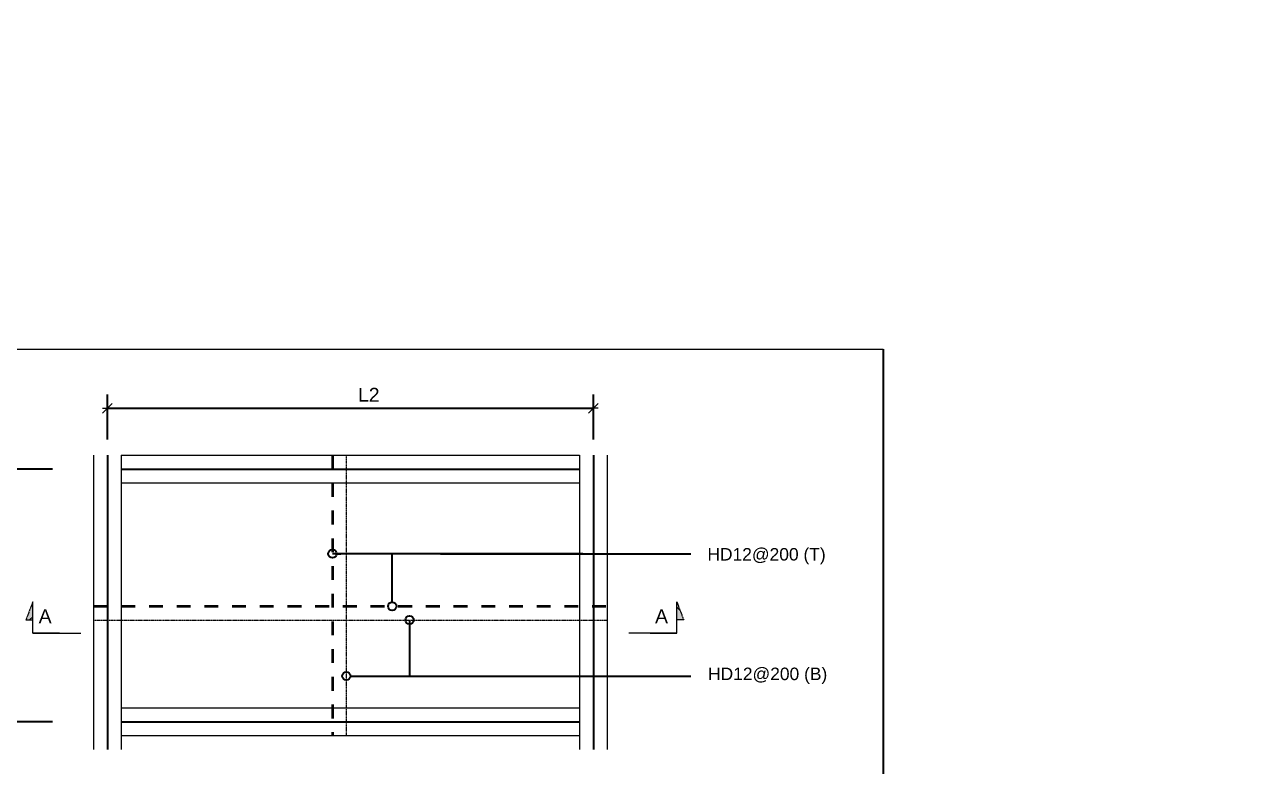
# Model space of a CAD drawing. Extents: x -1041800 to 1211622, y -13029 to 106851.
# Drawn here: x 134282 to 138681, y 21857 to 24537 of the extents above; entities that cross this region are included whole.
import ezdxf
from ezdxf import colors
from ezdxf.entities.mleader import LeaderData, LeaderLine
from ezdxf.math import Vec2, Vec3

# ---------------------------------------------------------------- set-up
doc = ezdxf.new("R2010")
doc.units = 0
doc.header["$MEASUREMENT"] = 0
for name, pattern in [('HIDDEN', [0.375, 0.25, -0.125]), ('IMPORT-DASHED0', [100, 50, -50]), ('IMPORT-HIDDEN _13_', [3.375, 2.25, -1.125]), ('IMPORT-HIDDEN _4_', [3.75, 2.5, -1.25])]:
    doc.linetypes.add(name, pattern=pattern)
doc.layers.get('0').update_dxf_attribs({"lineweight": 5})
for name, color, linetype, lineweight in [('A-DETL', 3, 'Continuous', 18), ('G-ANNO-TEXT', 231, 'Continuous', 15), ('new block_dwg _2_', 8, 'Continuous', 18)]:
    doc.layers.add(name, color=color, linetype=linetype, lineweight=lineweight)
doc.layers.add('Dimension', color=14, linetype='Continuous')
doc.styles.add('Arial', font='arial.ttf', dxfattribs={"height": 1.6})
doc.styles.add('Arial_1', font='arial.ttf', dxfattribs={"height": 45})
doc.styles.get("Standard").update_dxf_attribs({"font": 'arial.ttf'})
pattern_1 = [(45, (478817.12, -874312.665), (-30.9359217, 30.9359217), [])]

# ---------------------------------------------------------------- blocks, each defined once
blk = doc.blocks.new('new block_dwg__DotBlank-454703-SLAB DETAIL')
at = {"layer": 'new block_dwg _2_', "color": 250, "lineweight": 25}
blk.add_line((-0.5, 0), (-1, 0), dxfattribs=at)
blk.add_circle((0, 0), 0.5, dxfattribs=at)
blk = doc.blocks.new('new block_dwg_TICKS-454702-SLAB DETAIL')
at = {"layer": 'new block_dwg _2_', "color": 7}
for p, q in [((1, 1), (-1, -1)), ((1, 0), (-1, 0)), ((0, 1), (0, -1))]:
    blk.add_line(p, q, dxfattribs=at)
blk = doc.blocks.new('new block_dwg_CAT CHI TIET 2-454704-SLAB DETAIL')
at = {"layer": 'new block_dwg _2_', "linetype": 'IMPORT-HIDDEN _4_'}
blk.add_hatch(color=7, dxfattribs=at).paths.add_polyline_path([(-277.7, 77.8), (-247, 157.9), (-247, 77.8)], flags=0)
at = {"layer": 'new block_dwg _2_'}
h = blk.add_hatch(dxfattribs=at)
h.set_pattern_fill('FP_1', style=0, pattern_type=2)
h.set_pattern_definition(pattern_1)
h.paths.add_polyline_path([(-277.7, 77.8), (-247, 157.9), (-247, 77.8)], flags=0)
h = blk.add_hatch(dxfattribs=at)
h.set_pattern_fill('FP_1', style=0, pattern_type=2)
h.set_pattern_definition(pattern_1)
h.paths.add_polyline_path([(-277.7, 77.8), (-247, 157.9), (-247, 77.8)], flags=0)
at = {"layer": 'new block_dwg _2_', "color": 7}
blk.add_line((-247, 19.8), (-129.5, 19.8), dxfattribs=at)
at = {"layer": 'new block_dwg _2_', "color": 7, "linetype": 'IMPORT-HIDDEN _4_'}
blk.add_line((-129.5, 19.8), (-35, 19.8), dxfattribs=at)
at = {"layer": 'new block_dwg _2_', "color": 7, "linetype": 'IMPORT-HIDDEN _4_', "flags": 128}
blk.add_lwpolyline([(-247, 157.9), (-277.7, 77.8), (-247, 77.8)], dxfattribs=at)
at = {"layer": 'new block_dwg _2_', "color": 7, "flags": 128}
blk.add_lwpolyline([(-129.5, 19.8), (-247, 19.8), (-247, 157.9)], dxfattribs=at)
blk = doc.blocks.new('new block_dwg_CAT CHI TIET 2-454705-SLAB DETAIL')
at = {"layer": 'new block_dwg _2_', "linetype": 'IMPORT-HIDDEN _4_'}
blk.add_hatch(color=7, dxfattribs=at).paths.add_polyline_path([(-277.7, 77.8), (-247, 77.8), (-247, 157.9)], flags=0)
at = {"layer": 'new block_dwg _2_'}
h = blk.add_hatch(dxfattribs=at)
h.set_pattern_fill('FP_1', style=0, pattern_type=2)
h.set_pattern_definition(pattern_1)
h.paths.add_polyline_path([(-277.7, 77.8), (-247, 77.8), (-247, 157.9)], flags=0)
h = blk.add_hatch(dxfattribs=at)
h.set_pattern_fill('FP_1', style=0, pattern_type=2)
h.set_pattern_definition(pattern_1)
h.paths.add_polyline_path([(-277.7, 77.8), (-247, 77.8), (-247, 157.9)], flags=0)
at = {"layer": 'new block_dwg _2_', "color": 7}
blk.add_line((-247, 19.8), (-129.5, 19.8), dxfattribs=at)
at = {"layer": 'new block_dwg _2_', "color": 7, "linetype": 'IMPORT-HIDDEN _4_'}
blk.add_line((-129.5, 19.8), (-35, 19.8), dxfattribs=at)
at = {"layer": 'new block_dwg _2_', "color": 7, "linetype": 'IMPORT-HIDDEN _4_', "flags": 128}
blk.add_lwpolyline([(-247, 157.9), (-277.7, 77.8), (-247, 77.8)], dxfattribs=at)
at = {"layer": 'new block_dwg _2_', "color": 7, "flags": 128}
blk.add_lwpolyline([(-129.5, 19.8), (-247, 19.8), (-247, 157.9)], dxfattribs=at)

msp = doc.modelspace()

# ---------------------------------------------------------------- linework, layer by layer
msp.add_line((132988.2, 23363.8), (137383.5, 23363.8))
at = {"lineweight": 25}
msp.add_line((137383.5, 23363.8), (137383.5, 15040.8), dxfattribs=at)
at = {"layer": 'A-DETL', "linetype": 'IMPORT-HIDDEN _13_'}
for p, q in [((134532.3, 22981), (134532.3, 21918.8)), ((134632.3, 22981), (136286.7, 22981)), ((134632.3, 22981), (134632.3, 21918.8)), ((136286.7, 22981), (136286.7, 21918.8)), ((136386.7, 22981), (136386.7, 21918.8)), ((134632.3, 22881), (136286.7, 22881)), ((134632.3, 22068.8), (136286.7, 22068.8)), ((134632.3, 21968.8), (136286.7, 21968.8))]:
    msp.add_line(p, q, dxfattribs=at)
at = {"layer": 'A-DETL', "linetype": 'IMPORT-DASHED0', "lineweight": 35}
for p, q in [((135394.6, 22981), (135394.6, 21968.8)), ((134532.3, 22436), (136386.7, 22436))]:
    msp.add_line(p, q, dxfattribs=at)
at = {"layer": 'A-DETL', "linetype": 'HIDDEN'}
for p, q in [((135444.7, 22981), (135444.7, 21968.8)), ((134532.3, 22386.2), (136386.7, 22386.2))]:
    msp.add_line(p, q, dxfattribs=at)
at = {"layer": 'Dimension'}
for p, q in [((134582.3, 23037.7), (134582.3, 23200.7)), ((136336.7, 23037.7), (136336.7, 23200.7)), ((134582.3, 23150.7), (136336.7, 23150.7)), ((134582.3, 22981), (134582.3, 21918.8)), ((136336.7, 22981), (136336.7, 21918.8)), ((134383.4, 22931), (134183.4, 22931)), ((134632.3, 22931), (136286.7, 22931)), ((136299.2, 22625.3), (135394.6, 22625.3)), ((135610.4, 22466), (135610.4, 22625.3)), ((135784.6, 22625.3), (136443.2, 22625.3)), ((136443.2, 22625.3), (136689.3, 22625.3)), ((135672.9, 22386.2), (135672.9, 22184)), ((135474.7, 22184), (136319.9, 22184)), ((135672.9, 22184), (136689.3, 22184)), ((134383.4, 22018.8), (134183.4, 22018.8)), ((134632.3, 22018.8), (136286.7, 22018.8))]:
    msp.add_line(p, q, dxfattribs=at)

# ---------------------------------------------------------------- block references
at = {"layer": 'Dimension', "xscale": 17.5, "yscale": 17.5, "zscale": 17.5, "rotation": 180}
msp.add_blockref('new block_dwg_TICKS-454702-SLAB DETAIL', (134582.3, 23150.7), dxfattribs=at)
at = {"layer": 'Dimension', "xscale": 17.5, "yscale": 17.5, "zscale": 17.5}
msp.add_blockref('new block_dwg_TICKS-454702-SLAB DETAIL', (136336.7, 23150.7), dxfattribs=at)
at = {"layer": 'new block_dwg _2_', "color": 250, "lineweight": 25}
for p, xscale, yscale, zscale, rotation in [((135394.6, 22625.3), 30, 30, 30, 180), ((135610.4, 22436), 30, 30, 30, 270), ((135672.9, 22386.2), 30.00000000000001, 30.00000000000001, 30.00000000000001, 90), ((135444.7, 22184), 30, 30, 30, 180)]:
    msp.add_blockref('new block_dwg__DotBlank-454703-SLAB DETAIL', p, dxfattribs=dict(at, xscale=xscale, yscale=yscale, zscale=zscale, rotation=rotation))
at = {"layer": 'new block_dwg _2_', "color": 7, "linetype": 'IMPORT-HIDDEN _4_', "xscale": 0.8166666666666667, "yscale": 0.8166666666666667, "zscale": 0.8166666666666667}
msp.add_blockref('new block_dwg_CAT CHI TIET 2-454705-SLAB DETAIL', (134514.4, 22322.7), dxfattribs=at)
at = {"layer": 'new block_dwg _2_', "color": 7, "linetype": 'IMPORT-HIDDEN _4_', "extrusion": (0, 0, -1), "xscale": 0.8166666666666667, "yscale": 0.8166666666666667, "zscale": -0.8166666666666667}
msp.add_blockref('new block_dwg_CAT CHI TIET 2-454704-SLAB DETAIL', (-136436.5, 22322.7), dxfattribs=at)

# ---------------------------------------------------------------- texts
at = {"layer": 'Dimension', "insert": (135487.1, 23224.3), "char_height": 50, "width": 76.962, "attachment_point": 1, "style": 'Arial'}
msp.add_mtext('L2', dxfattribs=at)
at = {"layer": 'G-ANNO-TEXT', "color": 7, "attachment_point": 1}
for s, insert, char_height, width, style in [('HD12@200 (T)', (136748.6, 22645.9), 45, 509.072, 'Arial_1'), ('A', (134333.9, 22424.6), 50, 46.498, 'Arial'), ('A', (136559.6, 22424.6), 50, 46.498, 'Arial'), ('HD12@200 (B)', (136750.8, 22214.3), 45, 513.08, 'Arial_1')]:
    msp.add_mtext(s, dxfattribs=dict(at, insert=insert, char_height=char_height, width=width, style=style))

# ---------------------------------------------------------------- leaders
ml = msp.add_multileader_mtext('Standard')
ml.set_content('THE FENCE\\PH=1800', color=256)
ml.set_leader_properties()
ml.build(insert=Vec2(0, 0))
ml.multileader.update_dxf_attribs({"text_left_attachment_type": 2, "text_right_attachment_type": 2, "dogleg_length": 0.36, "arrow_head_size": 180, "scale": 1000})
ctx = ml.context
ctx.base_point, ctx.scale, ctx.char_height, ctx.arrow_head_size, ctx.landing_gap_size, ctx.plane_origin = Vec3(108500, 24446), 1000, 66.67, 180, 90, Vec3(117434.6, 25961.5)
ctx.left_attachment, ctx.right_attachment = 2, 2
notes = []
notes.append((ctx, [(1, (1, 1, 0), (108341.2, 24446), (1, 0), 158.8, [(0, [(107912.3, 23963.2)], 0, [])])]))
ctx.mtext.insert, ctx.mtext.width, ctx.mtext.flow_direction = Vec3(108590, 24535.5), 622.587, 5
ml = msp.add_multileader_mtext('Standard')
ml.set_content('THE DOOR\\PH=1000', color=256)
ml.set_leader_properties()
ml.build(insert=Vec2(0, 0))
ml.multileader.update_dxf_attribs({"text_left_attachment_type": 2, "text_right_attachment_type": 2, "dogleg_length": 0.36, "arrow_head_size": 180, "scale": 1000})
ctx = ml.context
ctx.base_point, ctx.scale, ctx.char_height, ctx.arrow_head_size, ctx.landing_gap_size, ctx.plane_origin = Vec3(95341.2, 23926.2), 1000, 66.67, 180, 90, Vec3(104275.8, 25441.7)
ctx.left_attachment, ctx.right_attachment = 2, 2
notes.append((ctx, [(1, (1, 1, 0), (95182.4, 23926.2), (1, 0), 158.8, [(0, [(94552.7, 24470.6)], 0, [])])]))
ctx.mtext.insert, ctx.mtext.width, ctx.mtext.flow_direction = Vec3(95431.2, 24015.6), 750.005, 5
ml = msp.add_multileader_mtext('Standard')
ml.set_content('CONCRETE PAD\\PH1000xL2500xW400', color=256)
ml.set_leader_properties()
ml.build(insert=Vec2(0, 0))
ml.multileader.update_dxf_attribs({"text_left_attachment_type": 2, "text_right_attachment_type": 2, "dogleg_length": 0.36, "arrow_head_size": 180, "scale": 1000})
ctx = ml.context
ctx.base_point, ctx.scale, ctx.char_height, ctx.arrow_head_size, ctx.landing_gap_size, ctx.plane_origin = Vec3(111427.8, 23866.6), 1000, 66.667, 180, 90, Vec3(120487.5, 24014.7)
ctx.left_attachment, ctx.right_attachment = 2, 2
notes.append((ctx, [(1, (1, 1, 0), (111269, 23866.6), (1, 0), 158.8, [(0, [(110750.1, 23163.2)], 0, [])])]))
ctx.mtext.insert, ctx.mtext.width, ctx.mtext.flow_direction = Vec3(111517.8, 23956.2), 1100.105, 5
ml = msp.add_multileader_mtext('Standard')
ml.set_content('ARCHER BOLT HOLE\\PD=100, H =200', color=256)
ml.set_leader_properties()
ml.build(insert=Vec2(0, 0))
ml.multileader.update_dxf_attribs({"text_left_attachment_type": 2, "text_right_attachment_type": 2, "dogleg_length": 0.36, "arrow_head_size": 180, "scale": 1000})
ctx = ml.context
ctx.base_point, ctx.scale, ctx.char_height, ctx.arrow_head_size, ctx.landing_gap_size, ctx.plane_origin = Vec3(101722.1, 22946.7), 1000, 66.667, 180, 90, Vec3(110656.7, 24462.2)
ctx.left_attachment, ctx.right_attachment = 2, 2
notes.append((ctx, [(1, (1, 1, 0), (101563.3, 22946.7), (1, 0), 158.8, [(0, [(101134.3, 22463.9)], 0, [])])]))
ctx.mtext.insert, ctx.mtext.width, ctx.mtext.flow_direction = Vec3(101812.1, 23043.8), 1072.566, 5
ml = msp.add_multileader_mtext('Standard')
ml.set_content('GL+000', color=256)
ml.set_leader_properties()
ml.build(insert=Vec2(0, 0))
ml.multileader.update_dxf_attribs({"text_left_attachment_type": 2, "text_right_attachment_type": 2, "dogleg_length": 0.36, "arrow_head_size": 180, "scale": 1000})
ctx = ml.context
ctx.base_point, ctx.scale, ctx.char_height, ctx.arrow_head_size, ctx.landing_gap_size, ctx.plane_origin = Vec3(105903.6, 22346), 1000, 66.67, 180, 90, Vec3(114838.2, 23861.5)
ctx.left_attachment, ctx.right_attachment = 2, 2
notes.append((ctx, [(1, (1, 1, 0), (105744.8, 22346), (1, 0), 158.8, [(0, [(105744.8, 21863.2)], 0, [])])]))
ctx.mtext.insert, ctx.mtext.width, ctx.mtext.flow_direction = Vec3(105993.6, 22380.1), 750.005, 5
ml = msp.add_multileader_mtext('Standard')
ml.set_content('SEE DETAIL "A"', color=256)
ml.set_leader_properties()
ml.build(insert=Vec2(0, 0))
ml.multileader.update_dxf_attribs({"text_left_attachment_type": 2, "text_right_attachment_type": 2, "dogleg_length": 0.36, "arrow_head_size": 180, "scale": 1000})
ctx = ml.context
ctx.base_point, ctx.scale, ctx.char_height, ctx.arrow_head_size, ctx.landing_gap_size, ctx.plane_origin = Vec3(101722.1, 21736), 1000, 66.667, 180, 90, Vec3(110656.7, 23416.4)
ctx.left_attachment, ctx.right_attachment = 2, 2
notes.append((ctx, [(1, (1, 1, 0), (101563.3, 21736), (1, 0), 158.8, [(0, [(101130, 21921)], 0, [])])]))
ctx.mtext.insert, ctx.mtext.width, ctx.mtext.flow_direction = Vec3(101812.1, 21770.1), 1072.566, 5
for ctx, leaders in notes:
    for number, flags, end, landing, length, lines in leaders:
        leader = LeaderData()
        leader.index, (leader.has_last_leader_line, leader.has_dogleg_vector, leader.attachment_direction) = number, flags
        leader.last_leader_point, leader.dogleg_vector, leader.dogleg_length = Vec3(end), Vec3(landing), length
        for number, points, colour, breaks in lines:
            line = LeaderLine()
            line.index, line.vertices, line.color, line.breaks = number, Vec3.list(points), colors.encode_raw_color(colour), breaks
            leader.lines.append(line)
        ctx.leaders.append(leader)

doc.saveas('drawing.dxf')
